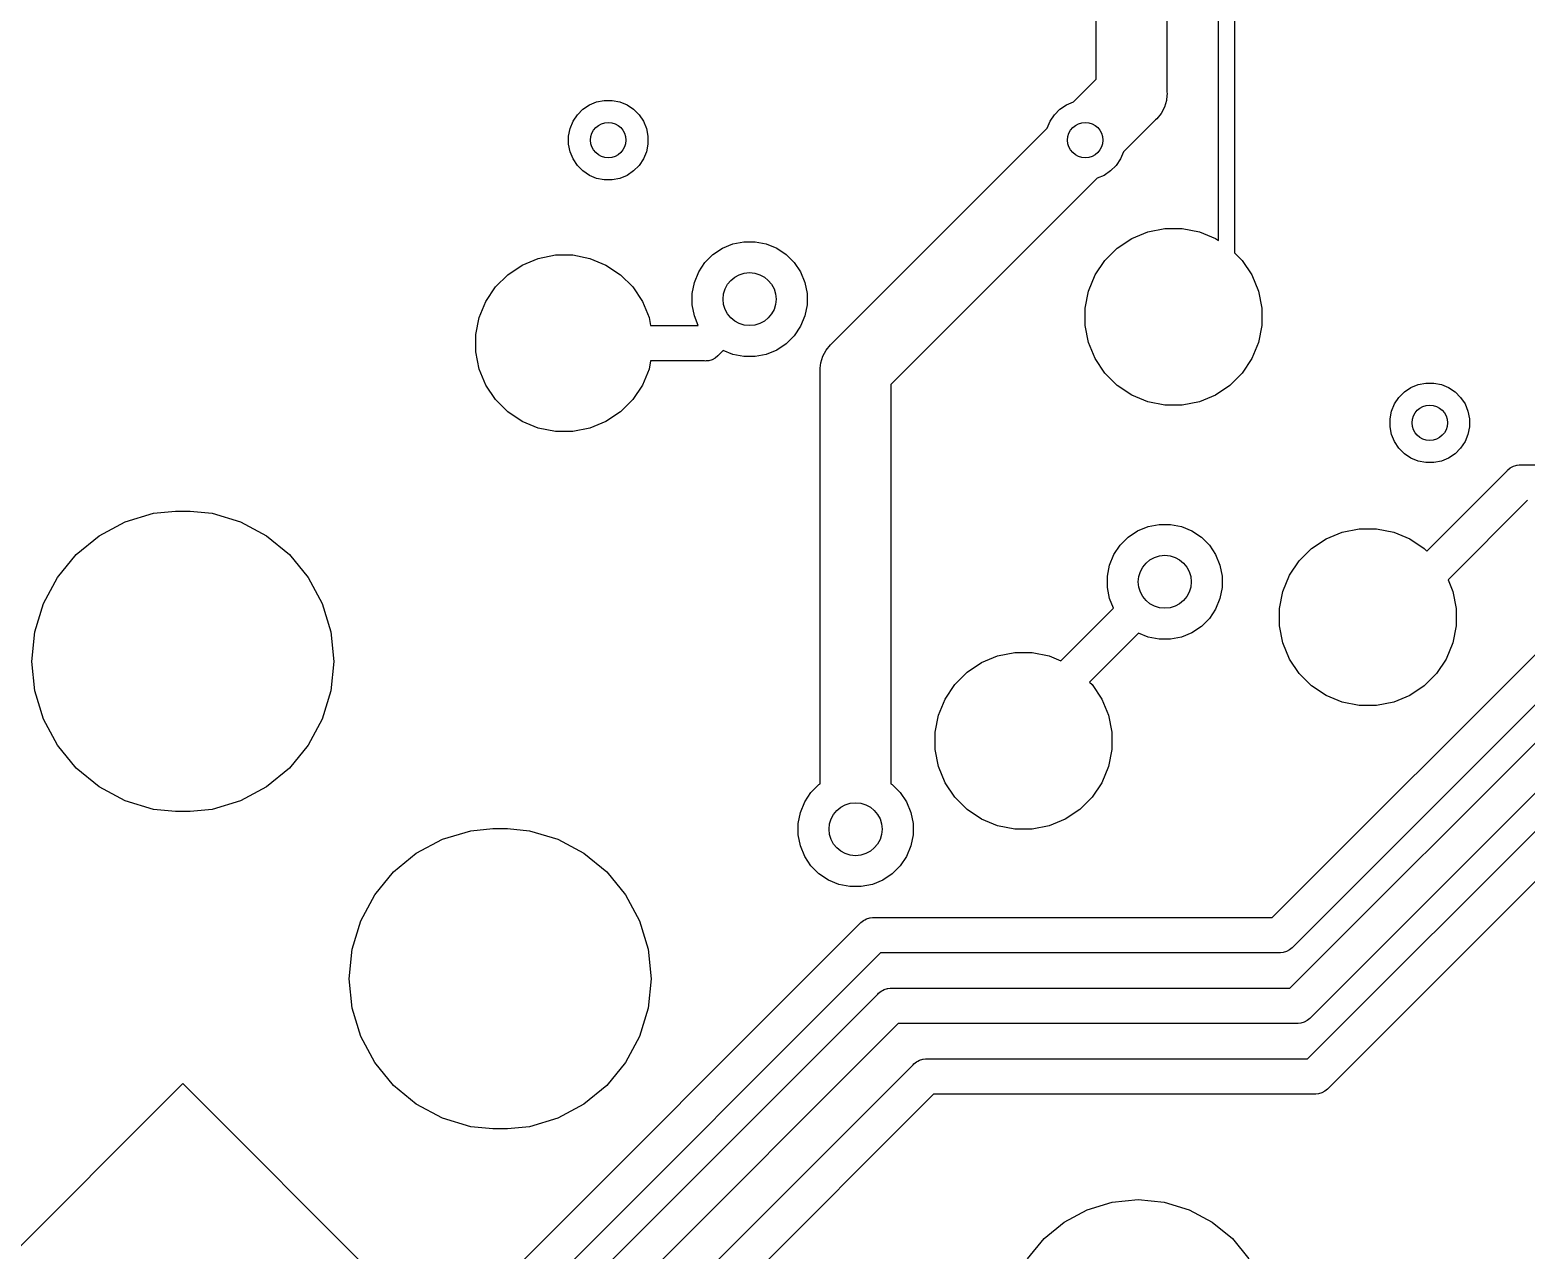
# Model space of a CAD drawing. Extents: x 1 to 84, y 1 to 137.
# Drawn here: x 30.53 to 39, y 11.82 to 18.72 of the extents above; entities that cross this region are included whole.
import ezdxf

# ---------------------------------------------------------------- set-up
doc = ezdxf.new("R2010")
doc.units = 0
doc.layers.add('BLACK', color=7, linetype='CONTINUOUS')

msp = doc.modelspace()

# ---------------------------------------------------------------- linework, layer by layer
at = {"layer": 'BLACK', "linetype": 'CONTINUOUS'}
for p, q in [((36.5625, 18.4453), (36.5625, 19.425)), ((36.9625, 19.425), (36.9625, 18.3723)), ((37.255, 17.531), (37.255, 18.8789)), ((37.345, 18.8624), (37.345, 17.4621)), ((36.4329, 18.3157), (36.5625, 18.4453)), ((33.6566, 18.2748), (33.6934, 18.2994)), ((33.6934, 18.2994), (33.7344, 18.3164)), ((33.7344, 18.3164), (33.7778, 18.325)), ((33.7778, 18.325), (33.8222, 18.325)), ((33.8222, 18.325), (33.8656, 18.3164)), ((33.8656, 18.3164), (33.9066, 18.2994)), ((33.9066, 18.2994), (33.9434, 18.2748)), ((36.3566, 18.2748), (36.3934, 18.2994)), ((36.3934, 18.2994), (36.4329, 18.3157)), ((36.9596, 18.3233), (36.9482, 18.2856)), ((36.9625, 18.3527), (36.9596, 18.3233)), ((36.9625, 18.3723), (36.9635, 18.3625)), ((36.9635, 18.3625), (36.9625, 18.3527)), ((36.9625, 18.3527), (36.9625, 18.3527)), ((33.6006, 18.2066), (33.6252, 18.2434)), ((33.6252, 18.2434), (33.6566, 18.2748)), ((33.9434, 18.2748), (33.9748, 18.2434)), ((33.9748, 18.2434), (33.9994, 18.2066)), ((36.3006, 18.2066), (36.3252, 18.2434)), ((36.3252, 18.2434), (36.3566, 18.2748)), ((36.897, 18.2141), (36.7157, 18.0329)), ((36.9046, 18.2204), (36.897, 18.2141)), ((36.9296, 18.2508), (36.9046, 18.2204)), ((36.9482, 18.2856), (36.9296, 18.2508)), ((33.575, 18.1222), (33.5836, 18.1656)), ((33.5836, 18.1656), (33.6006, 18.2066)), ((33.9994, 18.2066), (34.0164, 18.1656)), ((34.0164, 18.1656), (34.025, 18.1222)), ((36.1405, 18.0234), (36.2843, 18.1671)), ((36.2843, 18.1671), (36.3006, 18.2066)), ((33.575, 18.0778), (33.575, 18.1222)), ((33.5836, 18.0344), (33.575, 18.0778)), ((34.025, 18.0778), (34.0164, 18.0344)), ((34.025, 18.1222), (34.025, 18.0778)), ((33.6006, 17.9934), (33.5836, 18.0344)), ((33.6252, 17.9566), (33.6006, 17.9934)), ((33.6566, 17.9252), (33.6252, 17.9566)), ((33.9748, 17.9566), (33.9434, 17.9252)), ((33.9994, 17.9934), (33.9748, 17.9566)), ((34.0164, 18.0344), (33.9994, 17.9934)), ((35.0655, 16.9484), (36.1405, 18.0234)), ((36.1405, 18.0234), (36.1405, 18.0234)), ((36.6748, 17.9566), (36.6434, 17.9252)), ((36.6994, 17.9934), (36.6748, 17.9566)), ((36.7157, 18.0329), (36.6994, 17.9934)), ((33.6934, 17.9006), (33.6566, 17.9252)), ((33.7344, 17.8836), (33.6934, 17.9006)), ((33.7778, 17.875), (33.7344, 17.8836)), ((33.8222, 17.875), (33.7778, 17.875)), ((33.8656, 17.8836), (33.8222, 17.875)), ((33.9066, 17.9006), (33.8656, 17.8836)), ((33.9434, 17.9252), (33.9066, 17.9006)), ((36.5671, 17.8843), (36.4234, 17.7405)), ((36.6066, 17.9006), (36.5671, 17.8843)), ((36.6434, 17.9252), (36.6066, 17.9006)), ((36.4234, 17.7405), (35.4, 16.7172)), ((36.4234, 17.7405), (36.4234, 17.7405)), ((36.6813, 17.4884), (36.7632, 17.5431)), ((36.7632, 17.5431), (36.8542, 17.5808)), ((36.8542, 17.5808), (36.9508, 17.6)), ((36.9508, 17.6), (37.0492, 17.6)), ((37.0492, 17.6), (37.1458, 17.5808)), ((37.1458, 17.5808), (37.2368, 17.5431)), ((37.2368, 17.5431), (37.255, 17.531)), ((33.4042, 17.4308), (33.5008, 17.45)), ((33.5008, 17.45), (33.5992, 17.45)), ((33.5992, 17.45), (33.6958, 17.4308)), ((34.3476, 17.4072), (34.3928, 17.4524)), ((34.3928, 17.4524), (34.4461, 17.488)), ((34.4461, 17.488), (34.5052, 17.5125)), ((34.5052, 17.5125), (34.568, 17.525)), ((34.568, 17.525), (34.632, 17.525)), ((34.632, 17.525), (34.6948, 17.5125)), ((34.6948, 17.5125), (34.7539, 17.488)), ((34.7539, 17.488), (34.8072, 17.4524)), ((34.8072, 17.4524), (34.8524, 17.4072)), ((36.6116, 17.4187), (36.6813, 17.4884)), ((37.345, 17.4621), (37.3884, 17.4187)), ((33.2313, 17.3384), (33.3132, 17.3931)), ((33.3132, 17.3931), (33.4042, 17.4308)), ((33.6958, 17.4308), (33.7868, 17.3931)), ((33.7868, 17.3931), (33.8687, 17.3384)), ((34.312, 17.3539), (34.3476, 17.4072)), ((34.8524, 17.4072), (34.888, 17.3539)), ((36.5569, 17.3368), (36.6116, 17.4187)), ((37.3884, 17.4187), (37.4431, 17.3368)), ((33.1616, 17.2687), (33.2313, 17.3384)), ((33.8687, 17.3384), (33.9384, 17.2687)), ((34.275, 17.232), (34.2875, 17.2948)), ((34.2875, 17.2948), (34.312, 17.3539)), ((34.888, 17.3539), (34.9125, 17.2948)), ((34.9125, 17.2948), (34.925, 17.232)), ((36.5192, 17.2458), (36.5569, 17.3368)), ((37.4431, 17.3368), (37.4808, 17.2458)), ((33.1069, 17.1868), (33.1616, 17.2687)), ((33.9384, 17.2687), (33.9931, 17.1868)), ((34.275, 17.168), (34.275, 17.232)), ((34.925, 17.232), (34.925, 17.168)), ((36.5, 17.1492), (36.5192, 17.2458)), ((37.4808, 17.2458), (37.5, 17.1492)), ((33.0692, 17.0958), (33.1069, 17.1868)), ((33.9931, 17.1868), (34.0308, 17.0958)), ((34.2875, 17.1052), (34.275, 17.168)), ((34.925, 17.168), (34.9125, 17.1052)), ((36.5, 17.0508), (36.5, 17.1492)), ((37.5, 17.1492), (37.5, 17.0508)), ((33.05, 16.9992), (33.0692, 17.0958)), ((34.0308, 17.0958), (34.0399, 17.05)), ((34.0399, 17.05), (34.3086, 17.05)), ((34.3098, 17.0513), (34.2875, 17.1052)), ((34.3086, 17.05), (34.3098, 17.0513)), ((34.888, 17.0461), (34.8524, 16.9928)), ((34.9125, 17.1052), (34.888, 17.0461)), ((36.5192, 16.9542), (36.5, 17.0508)), ((37.5, 17.0508), (37.4808, 16.9542)), ((37.6586, 13.3), (41.4147, 17.0561)), ((33.05, 16.9008), (33.05, 16.9992)), ((34.8072, 16.9476), (34.7539, 16.912)), ((34.8524, 16.9928), (34.8072, 16.9476)), ((35.0329, 16.9116), (35.0579, 16.9421)), ((35.0579, 16.9421), (35.0655, 16.9484)), ((36.5569, 16.8632), (36.5192, 16.9542)), ((37.4808, 16.9542), (37.4431, 16.8632)), ((37.7586, 12.9), (41.8697, 17.0111)), ((41.5819, 16.9405), (37.7742, 13.1328)), ((33.0692, 16.8042), (33.05, 16.9008)), ((34.3885, 16.8572), (34.3696, 16.8514)), ((34.4058, 16.8665), (34.3885, 16.8572)), ((34.4211, 16.8789), (34.4058, 16.8665)), ((34.4242, 16.8828), (34.4211, 16.8789)), ((34.4513, 16.9098), (34.4242, 16.8828)), ((34.5052, 16.8875), (34.4513, 16.9098)), ((34.568, 16.875), (34.5052, 16.8875)), ((34.632, 16.875), (34.568, 16.875)), ((34.6948, 16.8875), (34.632, 16.875)), ((34.7539, 16.912), (34.6948, 16.8875)), ((35.0029, 16.8392), (35.0143, 16.8769)), ((35.0143, 16.8769), (35.0329, 16.9116)), ((36.6116, 16.7813), (36.5569, 16.8632)), ((37.4431, 16.8632), (37.3884, 16.7813)), ((42.0369, 16.8955), (37.8742, 12.7328)), ((33.1069, 16.7132), (33.0692, 16.8042)), ((34.0308, 16.8042), (33.9931, 16.7132)), ((34.0399, 16.85), (34.0308, 16.8042)), ((34.3451, 16.85), (34.0399, 16.85)), ((34.35, 16.8495), (34.3451, 16.85)), ((34.3549, 16.85), (34.35, 16.8495)), ((34.3696, 16.8514), (34.3549, 16.85)), ((34.3549, 16.85), (34.3549, 16.85)), ((34.999, 16.8), (35, 16.8098)), ((35, 16.7902), (34.999, 16.8)), ((35, 16.8098), (35.0029, 16.8392)), ((35, 16.8098), (35, 16.8098)), ((35, 14.4572), (35, 16.7902)), ((36.6813, 16.7116), (36.6116, 16.7813)), ((37.3884, 16.7813), (37.3187, 16.7116)), ((33.1616, 16.6313), (33.1069, 16.7132)), ((33.9931, 16.7132), (33.9384, 16.6313)), ((35.4, 16.7172), (35.4, 14.4572)), ((36.7632, 16.6569), (36.6813, 16.7116)), ((37.3187, 16.7116), (37.2368, 16.6569)), ((38.3066, 16.6748), (38.3434, 16.6994)), ((38.3434, 16.6994), (38.3844, 16.7164)), ((38.3844, 16.7164), (38.4278, 16.725)), ((38.4278, 16.725), (38.4722, 16.725)), ((38.4722, 16.725), (38.5156, 16.7164)), ((38.5156, 16.7164), (38.5566, 16.6994)), ((38.5566, 16.6994), (38.5934, 16.6748)), ((33.2313, 16.5616), (33.1616, 16.6313)), ((33.9384, 16.6313), (33.8687, 16.5616)), ((36.8542, 16.6192), (36.7632, 16.6569)), ((36.9508, 16.6), (36.8542, 16.6192)), ((37.0492, 16.6), (36.9508, 16.6)), ((37.1458, 16.6192), (37.0492, 16.6)), ((37.2368, 16.6569), (37.1458, 16.6192)), ((38.2336, 16.5656), (38.2506, 16.6066)), ((38.2506, 16.6066), (38.2752, 16.6434)), ((38.2752, 16.6434), (38.3066, 16.6748)), ((38.5934, 16.6748), (38.6248, 16.6434)), ((38.6248, 16.6434), (38.6494, 16.6066)), ((38.6494, 16.6066), (38.6663, 16.5656)), ((33.3132, 16.5069), (33.2313, 16.5616)), ((33.8687, 16.5616), (33.7868, 16.5069)), ((38.225, 16.5222), (38.2336, 16.5656)), ((38.225, 16.4778), (38.225, 16.5222)), ((38.6663, 16.5656), (38.675, 16.5222)), ((38.675, 16.5222), (38.675, 16.4778)), ((33.4042, 16.4692), (33.3132, 16.5069)), ((33.5008, 16.45), (33.4042, 16.4692)), ((33.5992, 16.45), (33.5008, 16.45)), ((33.6958, 16.4692), (33.5992, 16.45)), ((33.7868, 16.5069), (33.6958, 16.4692)), ((37.5586, 13.7), (40.2948, 16.4362)), ((38.2336, 16.4344), (38.225, 16.4778)), ((38.2506, 16.3934), (38.2336, 16.4344)), ((38.6663, 16.4344), (38.6494, 16.3934)), ((38.675, 16.4778), (38.6663, 16.4344)), ((38.2752, 16.3566), (38.2506, 16.3934)), ((38.3066, 16.3252), (38.2752, 16.3566)), ((38.6248, 16.3566), (38.5934, 16.3252)), ((38.6494, 16.3934), (38.6248, 16.3566)), ((40.462, 16.3206), (37.6742, 13.5328)), ((38.3434, 16.3006), (38.3066, 16.3252)), ((38.3844, 16.2836), (38.3434, 16.3006)), ((38.4278, 16.275), (38.3844, 16.2836)), ((38.4722, 16.275), (38.4278, 16.275)), ((38.5156, 16.2836), (38.4722, 16.275)), ((38.5566, 16.3006), (38.5156, 16.2836)), ((38.5934, 16.3252), (38.5566, 16.3006)), ((38.9363, 16.2584), (38.942, 16.2601)), ((38.942, 16.2601), (38.944, 16.2603)), ((38.944, 16.2603), (38.9567, 16.2616)), ((38.9567, 16.2616), (38.9616, 16.2621)), ((38.9567, 16.2616), (38.9567, 16.2616)), ((38.9616, 16.2621), (38.9665, 16.2616)), ((38.9665, 16.2616), (39.0663, 16.2616)), ((38.4328, 15.7743), (38.8874, 16.2288)), ((38.8874, 16.2288), (38.8905, 16.2326)), ((38.8905, 16.2326), (38.9058, 16.2451)), ((38.9058, 16.2451), (38.9231, 16.2544)), ((38.9231, 16.2544), (38.9363, 16.2584)), ((39.003, 16.0616), (38.5534, 15.612)), ((30.9176, 15.8602), (31.0652, 15.9391)), ((31.0652, 15.9391), (31.2255, 15.9877)), ((31.2255, 15.9877), (31.3504, 16)), ((31.3504, 16), (31.4339, 16)), ((31.4339, 16), (31.5587, 15.9877)), ((31.5587, 15.9877), (31.719, 15.9391)), ((31.719, 15.9391), (31.8666, 15.8602)), ((36.8552, 15.9125), (36.918, 15.925)), ((36.918, 15.925), (36.982, 15.925)), ((36.982, 15.925), (37.0448, 15.9125)), ((30.7882, 15.7539), (30.9176, 15.8602)), ((31.8666, 15.8602), (31.9961, 15.7539)), ((36.6976, 15.8072), (36.7428, 15.8524)), ((36.7428, 15.8524), (36.7961, 15.888)), ((36.7961, 15.888), (36.8552, 15.9125)), ((37.0448, 15.9125), (37.1039, 15.888)), ((37.1039, 15.888), (37.1572, 15.8524)), ((37.1572, 15.8524), (37.2024, 15.8072)), ((37.7813, 15.7884), (37.8632, 15.8431)), ((37.8632, 15.8431), (37.9542, 15.8808)), ((37.9542, 15.8808), (38.0508, 15.9)), ((38.0508, 15.9), (38.1492, 15.9)), ((38.1492, 15.9), (38.2458, 15.8808)), ((38.2458, 15.8808), (38.3368, 15.8431)), ((38.3368, 15.8431), (38.4187, 15.7884)), ((30.6819, 15.6245), (30.7882, 15.7539)), ((31.9961, 15.7539), (32.1023, 15.6245)), ((36.6375, 15.6948), (36.662, 15.7539)), ((36.662, 15.7539), (36.6976, 15.8072)), ((37.2024, 15.8072), (37.238, 15.7539)), ((37.238, 15.7539), (37.2625, 15.6948)), ((37.7116, 15.7187), (37.7813, 15.7884)), ((38.4187, 15.7884), (38.4328, 15.7743)), ((36.625, 15.632), (36.6375, 15.6948)), ((37.2625, 15.6948), (37.275, 15.632)), ((37.6569, 15.6368), (37.7116, 15.7187)), ((30.603, 15.4769), (30.6819, 15.6245)), ((32.1023, 15.6245), (32.1812, 15.4769)), ((36.625, 15.568), (36.625, 15.632)), ((37.275, 15.632), (37.275, 15.568)), ((37.6192, 15.5458), (37.6569, 15.6368)), ((38.5534, 15.612), (38.5808, 15.5458)), ((36.6375, 15.5052), (36.625, 15.568)), ((36.6598, 15.4513), (36.6375, 15.5052)), ((37.2625, 15.5052), (37.238, 15.4461)), ((37.275, 15.568), (37.2625, 15.5052)), ((37.6, 15.4492), (37.6192, 15.5458)), ((38.5808, 15.5458), (38.6, 15.4492)), ((30.5544, 15.3166), (30.603, 15.4769)), ((32.1812, 15.4769), (32.2298, 15.3166)), ((36.362, 15.1534), (36.6598, 15.4513)), ((37.238, 15.4461), (37.2024, 15.3928)), ((37.6, 15.3508), (37.6, 15.4492)), ((38.6, 15.4492), (38.6, 15.3508)), ((37.1572, 15.3476), (37.1039, 15.312)), ((37.2024, 15.3928), (37.1572, 15.3476)), ((37.6192, 15.2542), (37.6, 15.3508)), ((38.6, 15.3508), (38.5808, 15.2542)), ((30.538, 15.15), (30.5544, 15.3166)), ((32.2298, 15.3166), (32.2462, 15.15)), ((36.8013, 15.3098), (36.5243, 15.0328)), ((36.8552, 15.2875), (36.8013, 15.3098)), ((36.918, 15.275), (36.8552, 15.2875)), ((36.982, 15.275), (36.918, 15.275)), ((37.0448, 15.2875), (36.982, 15.275)), ((37.1039, 15.312), (37.0448, 15.2875)), ((37.6569, 15.1632), (37.6192, 15.2542)), ((38.5808, 15.2542), (38.5431, 15.1632)), ((35.9132, 15.1431), (36.0042, 15.1808)), ((36.0042, 15.1808), (36.1008, 15.2)), ((36.1008, 15.2), (36.1992, 15.2)), ((36.1992, 15.2), (36.2958, 15.1808)), ((36.2958, 15.1808), (36.362, 15.1534)), ((37.7116, 15.0813), (37.6569, 15.1632)), ((38.5431, 15.1632), (38.4884, 15.0813)), ((30.5544, 14.9834), (30.538, 15.15)), ((32.2462, 15.15), (32.2298, 14.9834)), ((35.7616, 15.0187), (35.8313, 15.0884)), ((35.8313, 15.0884), (35.9132, 15.1431)), ((37.7813, 15.0116), (37.7116, 15.0813)), ((38.4884, 15.0813), (38.4187, 15.0116)), ((35.7069, 14.9368), (35.7616, 15.0187)), ((36.5243, 15.0328), (36.5384, 15.0187)), ((36.5384, 15.0187), (36.5931, 14.9368)), ((37.8632, 14.9569), (37.7813, 15.0116)), ((38.4187, 15.0116), (38.3368, 14.9569)), ((30.603, 14.8231), (30.5544, 14.9834)), ((32.2298, 14.9834), (32.1812, 14.8231)), ((35.6692, 14.8458), (35.7069, 14.9368)), ((36.5931, 14.9368), (36.6308, 14.8458)), ((37.9542, 14.9192), (37.8632, 14.9569)), ((38.0508, 14.9), (37.9542, 14.9192)), ((38.2458, 14.9192), (38.1492, 14.9)), ((38.3368, 14.9569), (38.2458, 14.9192)), ((30.6819, 14.6755), (30.603, 14.8231)), ((32.1812, 14.8231), (32.1023, 14.6755)), ((35.65, 14.7492), (35.6692, 14.8458)), ((36.6308, 14.8458), (36.65, 14.7492)), ((38.1492, 14.9), (38.0508, 14.9)), ((35.65, 14.6508), (35.65, 14.7492)), ((36.65, 14.7492), (36.65, 14.6508)), ((30.7882, 14.5461), (30.6819, 14.6755)), ((32.1023, 14.6755), (31.9961, 14.5461)), ((35.6692, 14.5542), (35.65, 14.6508)), ((36.65, 14.6508), (36.6308, 14.5542)), ((30.9176, 14.4398), (30.7882, 14.5461)), ((31.9961, 14.5461), (31.8666, 14.4398)), ((35.7069, 14.4632), (35.6692, 14.5542)), ((36.6308, 14.5542), (36.5931, 14.4632)), ((31.0652, 14.3609), (30.9176, 14.4398)), ((31.8666, 14.4398), (31.719, 14.3609)), ((34.912, 14.3539), (34.9476, 14.4072)), ((34.9476, 14.4072), (34.9928, 14.4524)), ((34.9928, 14.4524), (35, 14.4572)), ((35.4, 14.4572), (35.4072, 14.4524)), ((35.4072, 14.4524), (35.4524, 14.4072)), ((35.4524, 14.4072), (35.488, 14.3539)), ((35.7616, 14.3813), (35.7069, 14.4632)), ((36.5931, 14.4632), (36.5384, 14.3813)), ((31.2255, 14.3123), (31.0652, 14.3609)), ((31.3504, 14.3), (31.2255, 14.3123)), ((31.5587, 14.3123), (31.4339, 14.3)), ((31.719, 14.3609), (31.5587, 14.3123)), ((34.8875, 14.2948), (34.912, 14.3539)), ((35.488, 14.3539), (35.5125, 14.2948)), ((35.8313, 14.3116), (35.7616, 14.3813)), ((36.5384, 14.3813), (36.4687, 14.3116)), ((31.4339, 14.3), (31.3504, 14.3)), ((34.875, 14.232), (34.8875, 14.2948)), ((34.875, 14.168), (34.875, 14.232)), ((35.5125, 14.2948), (35.525, 14.232)), ((35.525, 14.232), (35.525, 14.168)), ((35.9132, 14.2569), (35.8313, 14.3116)), ((36.0042, 14.2192), (35.9132, 14.2569)), ((36.3868, 14.2569), (36.2958, 14.2192)), ((36.4687, 14.3116), (36.3868, 14.2569)), ((32.7136, 14.0641), (32.8613, 14.143)), ((32.8613, 14.143), (33.0215, 14.1916)), ((33.0215, 14.1916), (33.1464, 14.2039)), ((33.1464, 14.2039), (33.2299, 14.2039)), ((33.2299, 14.2039), (33.3548, 14.1916)), ((33.3548, 14.1916), (33.515, 14.143)), ((33.515, 14.143), (33.6627, 14.0641)), ((34.8875, 14.1052), (34.875, 14.168)), ((35.525, 14.168), (35.5125, 14.1052)), ((36.1008, 14.2), (36.0042, 14.2192)), ((36.1992, 14.2), (36.1008, 14.2)), ((36.2958, 14.2192), (36.1992, 14.2)), ((32.5842, 13.9579), (32.7136, 14.0641)), ((33.6627, 14.0641), (33.7921, 13.9579)), ((34.912, 14.0461), (34.8875, 14.1052)), ((35.5125, 14.1052), (35.488, 14.0461)), ((34.9476, 13.9928), (34.912, 14.0461)), ((34.9928, 13.9476), (34.9476, 13.9928)), ((35.4524, 13.9928), (35.4072, 13.9476)), ((35.488, 14.0461), (35.4524, 13.9928)), ((32.478, 13.8285), (32.5842, 13.9579)), ((33.7921, 13.9579), (33.8983, 13.8285)), ((35.0461, 13.912), (34.9928, 13.9476)), ((35.1052, 13.8875), (35.0461, 13.912)), ((35.3539, 13.912), (35.2948, 13.8875)), ((35.4072, 13.9476), (35.3539, 13.912)), ((32.3991, 13.6808), (32.478, 13.8285)), ((33.8983, 13.8285), (33.9772, 13.6808)), ((35.168, 13.875), (35.1052, 13.8875)), ((35.232, 13.875), (35.168, 13.875)), ((35.2948, 13.8875), (35.232, 13.875)), ((31.6586, 10.1), (35.2258, 13.6672)), ((32.3505, 13.5206), (32.3991, 13.6808)), ((33.9772, 13.6808), (34.0259, 13.5206)), ((35.2258, 13.6672), (35.2289, 13.6711)), ((35.2289, 13.6711), (35.2442, 13.6835)), ((35.2442, 13.6835), (35.2523, 13.6879)), ((35.2523, 13.6879), (35.2615, 13.6928)), ((35.2615, 13.6928), (35.2804, 13.6986)), ((35.2804, 13.6986), (35.2822, 13.6987)), ((35.2822, 13.6987), (35.2951, 13.7)), ((35.2951, 13.7), (35.3, 13.7005)), ((35.2951, 13.7), (35.2951, 13.7)), ((35.3, 13.7005), (35.3049, 13.7)), ((35.3049, 13.7), (37.5586, 13.7)), ((35.3414, 13.5), (31.7742, 9.93276)), ((32.334, 13.3539), (32.3505, 13.5206)), ((34.0259, 13.5206), (34.0423, 13.3539)), ((37.5951, 13.5), (35.3414, 13.5)), ((37.6, 13.4995), (37.5951, 13.5)), ((37.6049, 13.5), (37.6, 13.4995)), ((37.6196, 13.5014), (37.6049, 13.5)), ((37.6049, 13.5), (37.6049, 13.5)), ((37.6385, 13.5072), (37.6196, 13.5014)), ((37.6558, 13.5165), (37.6385, 13.5072)), ((37.6711, 13.5289), (37.6558, 13.5165)), ((37.6742, 13.5328), (37.6711, 13.5289)), ((32.3505, 13.1873), (32.334, 13.3539)), ((34.0423, 13.3539), (34.0259, 13.1873)), ((35.3615, 13.2928), (35.3804, 13.2986)), ((35.3804, 13.2986), (35.3822, 13.2987)), ((35.3822, 13.2987), (35.3951, 13.3)), ((35.3951, 13.3), (35.4, 13.3005)), ((35.3951, 13.3), (35.3951, 13.3)), ((35.4, 13.3005), (35.4049, 13.3)), ((35.4049, 13.3), (37.6586, 13.3)), ((31.7586, 9.7), (35.3258, 13.2672)), ((35.3258, 13.2672), (35.3289, 13.2711)), ((35.3289, 13.2711), (35.3442, 13.2835)), ((35.3442, 13.2835), (35.3523, 13.2879)), ((35.3523, 13.2879), (35.3615, 13.2928)), ((32.3991, 13.0271), (32.3505, 13.1873)), ((34.0259, 13.1873), (33.9772, 13.0271)), ((37.7711, 13.1289), (37.7558, 13.1165)), ((37.7742, 13.1328), (37.7711, 13.1289)), ((35.4414, 13.1), (31.8742, 9.53276)), ((37.6951, 13.1), (35.4414, 13.1)), ((37.7, 13.0995), (37.6951, 13.1)), ((37.7049, 13.1), (37.7, 13.0995)), ((37.7196, 13.1014), (37.7049, 13.1)), ((37.7049, 13.1), (37.7049, 13.1)), ((37.7385, 13.1072), (37.7196, 13.1014)), ((37.7558, 13.1165), (37.7385, 13.1072)), ((32.478, 12.8794), (32.3991, 13.0271)), ((33.9772, 13.0271), (33.8983, 12.8794)), ((32.5842, 12.75), (32.478, 12.8794)), ((33.8983, 12.8794), (33.7921, 12.75)), ((35.5289, 12.8711), (35.5442, 12.8835)), ((35.5442, 12.8835), (35.5523, 12.8879)), ((35.5523, 12.8879), (35.5615, 12.8928)), ((35.5615, 12.8928), (35.5804, 12.8986)), ((35.5804, 12.8986), (35.5822, 12.8987)), ((35.5822, 12.8987), (35.5951, 12.9)), ((35.5951, 12.9), (35.6, 12.9005)), ((35.5951, 12.9), (35.5951, 12.9)), ((35.6, 12.9005), (35.6049, 12.9)), ((35.6049, 12.9), (37.7586, 12.9)), ((31.9586, 9.3), (35.5258, 12.8672)), ((35.5258, 12.8672), (35.5289, 12.8711)), ((30.19, 11.5579), (31.3921, 12.76)), ((31.3921, 12.76), (32.5942, 11.5579)), ((32.7136, 12.6438), (32.5842, 12.75)), ((33.7921, 12.75), (33.6627, 12.6438)), ((37.8385, 12.7072), (37.8196, 12.7014)), ((37.8558, 12.7165), (37.8385, 12.7072)), ((37.8711, 12.7289), (37.8558, 12.7165)), ((37.8742, 12.7328), (37.8711, 12.7289)), ((35.6414, 12.7), (32.0742, 9.13276)), ((32.8613, 12.5649), (32.7136, 12.6438)), ((33.6627, 12.6438), (33.515, 12.5649)), ((37.7951, 12.7), (35.6414, 12.7)), ((37.8, 12.6995), (37.7951, 12.7)), ((37.8049, 12.7), (37.8, 12.6995)), ((37.8196, 12.7014), (37.8049, 12.7)), ((37.8049, 12.7), (37.8049, 12.7)), ((33.0215, 12.5162), (32.8613, 12.5649)), ((33.515, 12.5649), (33.3548, 12.5162)), ((33.1464, 12.5039), (33.0215, 12.5162)), ((33.2299, 12.5039), (33.1464, 12.5039)), ((33.3548, 12.5162), (33.2299, 12.5039)), ((36.3813, 11.9766), (36.5116, 12.0463)), ((36.5116, 12.0463), (36.653, 12.0891)), ((36.653, 12.0891), (36.8, 12.1036)), ((36.8, 12.1036), (36.947, 12.0891)), ((36.947, 12.0891), (37.0884, 12.0463)), ((37.0884, 12.0463), (37.2187, 11.9766)), ((36.2671, 11.8829), (36.3813, 11.9766)), ((37.2187, 11.9766), (37.3329, 11.8829)), ((36.1734, 11.7687), (36.2671, 11.8829)), ((37.3329, 11.8829), (37.4266, 11.7687))]:
    msp.add_line(p, q, dxfattribs=at)
at = {"layer": 'BLACK'}
for centre, radius in [((33.8, 18.1), 0.1), ((36.5, 18.1), 0.1), ((34.6, 17.2), 0.15), ((38.45, 16.5), 0.1), ((36.95, 15.6), 0.15), ((35.2, 14.2), 0.15)]:
    msp.add_circle(centre, radius, dxfattribs=at)

doc.saveas('drawing.dxf')
